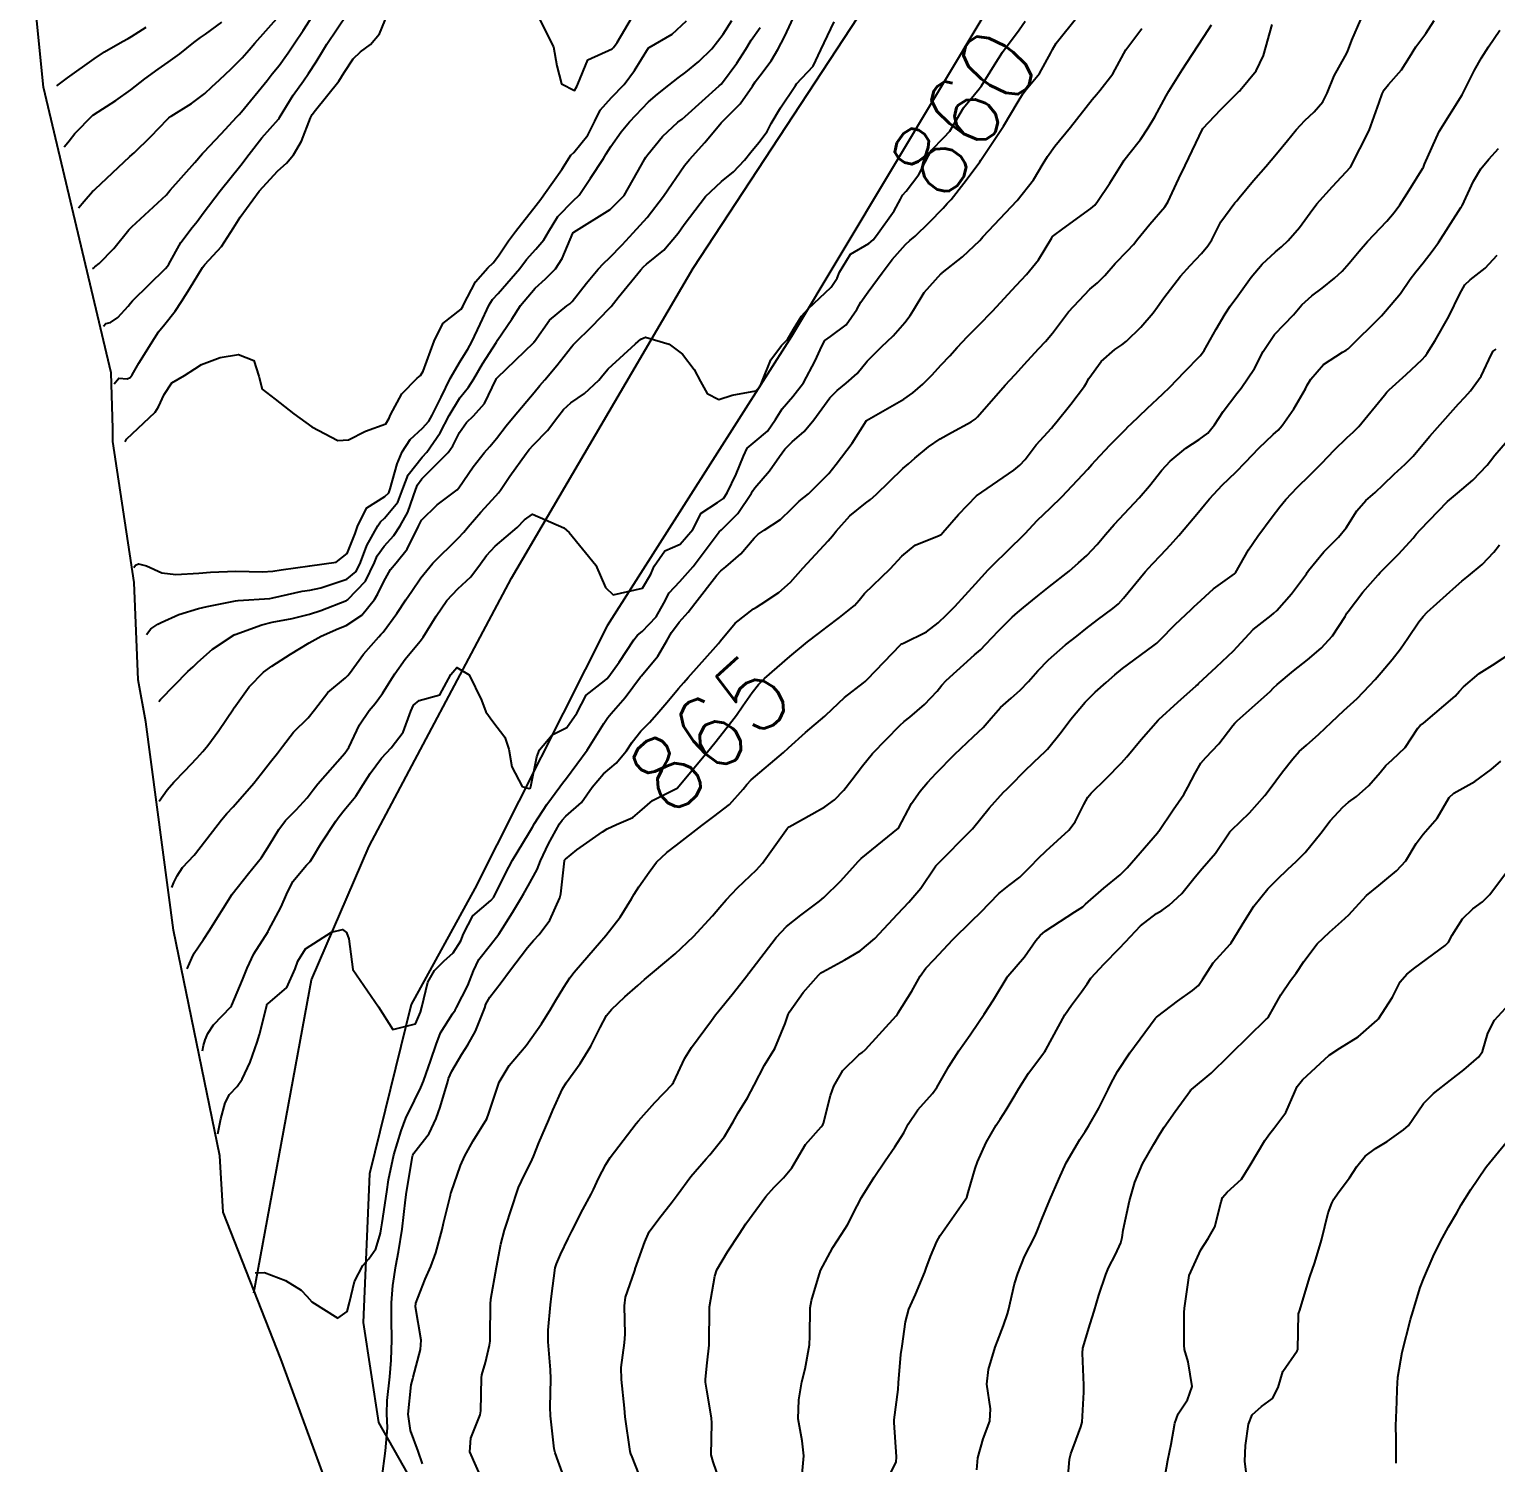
# Model space of a CAD drawing. Header units: metres. Extents: x 307586 to 320046, y 7427249 to 7434250.
# Drawn here: x 319138.7 to 319218, y 7427391 to 7427468.5 of the extents above; entities that cross this region are included whole.
import ezdxf
from ezdxf.enums import TextEntityAlignment as Align

# ---------------------------------------------------------------- set-up
doc = ezdxf.new("R2010")
doc.units = ezdxf.units.M
doc.header["$MEASUREMENT"] = 0
for name, color, linetype in [('Area', 45, 'Continuous'), ('Cotas', 45, 'Continuous'), ('Curvas de Nivel 1m', 11, 'Continuous'), ('Curvas de Nivel 5m', 15, 'Continuous'), ('Vias Secundárias', 230, 'Continuous')]:
    doc.layers.add(name, color=color, linetype=linetype)
doc.styles.add('Style-STANDARD', font='STANDARD.shx')

msp = doc.modelspace()

# ---------------------------------------------------------------- linework, layer by layer
at = {"layer": 'Area'}
msp.add_polyline3d([(319155.287, 7427388.39, 865.351), (319152.266, 7427396.584, 863.961), (319149.148, 7427404.528, 863.782), (319148.967, 7427407.574, 863.543), (319146.478, 7427419.767, 861.633), (319144.973, 7427431.03, 858.853), (319144.55, 7427433.298, 858.433), (319144.336, 7427438.562, 856.004), (319143.192, 7427446.187, 855.394), (319143.193, 7427446.885, 855.595), (319143.09, 7427449.897, 854.963), (319139.441, 7427465.347, 849.523), (319138.672, 7427473.078, 847.024)], dxfattribs=at)
at = {"layer": 'Curvas de Nivel 1m', "flags": 128}
for points, elevation in [([(319142.093, 7427455.54), (319142.128, 7427455.556), (319142.161, 7427455.576), (319142.223, 7427455.636), (319142.443, 7427455.816), (319143.244, 7427456.615), (319144.061, 7427457.63), (319144.215, 7427457.798), (319146.09, 7427459.523), (319146.204, 7427459.656), (319146.296, 7427459.768), (319147.627, 7427461.273), (319148.042, 7427461.751), (319148.078, 7427461.785), (319148.114, 7427461.823), (319149.043, 7427462.827), (319149.89, 7427463.733), (319150.015, 7427463.861), (319150.146, 7427464.003), (319151.528, 7427465.71), (319151.811, 7427466.063), (319152.175, 7427466.516), (319152.677, 7427467.203), (319152.997, 7427467.692), (319153.474, 7427468.414), (319154.211, 7427469.515)], 852), ([(319143.263, 7427449.3), (319143.516, 7427449.601), (319143.97, 7427449.582), (319144.131, 7427449.637), (319144.236, 7427449.796), (319144.602, 7427450.413), (319145.433, 7427451.778), (319145.66, 7427452.113), (319146.004, 7427452.533), (319146.552, 7427453.227), (319146.903, 7427453.761), (319147.34, 7427454.447), (319148.041, 7427455.6), (319148.101, 7427455.691), (319148.161, 7427455.749), (319149.066, 7427456.732), (319149.716, 7427457.734), (319150.079, 7427458.309), (319151.108, 7427459.715), (319152.104, 7427460.814), (319152.574, 7427461.229), (319152.957, 7427461.692), (319153.39, 7427462.421), (319153.886, 7427463.683), (319153.971, 7427463.856), (319154.147, 7427464.091), (319155.402, 7427465.661), (319155.699, 7427466.128), (319156.181, 7427466.871), (319156.583, 7427467.25), (319157.128, 7427467.641), (319157.618, 7427468.216), (319158.18, 7427469.63)], 854), ([(319166.209, 7427469.132), (319167.012, 7427467.522), (319167.203, 7427466.494), (319167.451, 7427465.517), (319168.16, 7427465.168), (319168.289, 7427465.381), (319168.33, 7427465.508), (319168.869, 7427466.817), (319170.192, 7427467.422), (319170.229, 7427467.453), (319170.258, 7427467.489), (319170.469, 7427467.759), (319171.473, 7427469.471)], 854), ([(319141.333, 7427458.81), (319141.631, 7427459.177), (319142.091, 7427459.694), (319142.154, 7427459.757), (319142.226, 7427459.819), (319144.111, 7427461.586), (319144.339, 7427461.797), (319145.244, 7427462.666), (319146.14, 7427463.605), (319146.225, 7427463.685), (319146.341, 7427463.768), (319147.444, 7427464.463), (319148.155, 7427464.991), (319148.551, 7427465.355), (319148.953, 7427465.742), (319149.579, 7427466.329), (319150.181, 7427466.925), (319150.555, 7427467.357), (319150.865, 7427467.72), (319152.208, 7427469.222)], 851), ([(319142.683, 7427452.42), (319142.814, 7427452.566), (319143.067, 7427452.627), (319143.466, 7427452.887), (319144.019, 7427453.506), (319144.15, 7427453.669), (319144.256, 7427453.797), (319146.041, 7427455.535), (319146.148, 7427455.663), (319146.209, 7427455.768), (319146.871, 7427456.952), (319147.479, 7427457.756), (319147.745, 7427458.084), (319148.081, 7427458.532), (319148.988, 7427459.741), (319150.107, 7427461.133), (319150.566, 7427461.723), (319151.244, 7427462.595), (319152.142, 7427463.62), (319152.178, 7427463.664), (319152.199, 7427463.699), (319152.94, 7427464.908), (319153.495, 7427465.687), (319153.773, 7427466.08), (319154.178, 7427466.709), (319154.549, 7427467.313), (319154.768, 7427467.671), (319155.884, 7427469.33)], 853), ([(319144.323, 7427439.37), (319144.421, 7427439.497), (319144.585, 7427439.577), (319145.006, 7427439.458), (319145.843, 7427439.092), (319146.604, 7427438.999), (319147.843, 7427439.068), (319148.477, 7427439.113), (319149.847, 7427439.171), (319151.281, 7427439.142), (319151.848, 7427439.177), (319152.301, 7427439.243), (319153.851, 7427439.47), (319155.267, 7427439.659), (319155.858, 7427440.135), (319156.303, 7427441.211), (319156.446, 7427441.644), (319156.933, 7427442.594), (319157.897, 7427443.212), (319158.113, 7427443.414), (319158.192, 7427443.627), (319158.559, 7427444.981), (319158.836, 7427445.621), (319159.26, 7427446.29), (319159.942, 7427446.9), (319160.274, 7427447.28), (319160.458, 7427447.602), (319160.951, 7427448.583), (319161.439, 7427449.588), (319161.983, 7427450.543), (319162.383, 7427451.182), (319162.597, 7427451.574), (319163.053, 7427452.524), (319163.537, 7427453.565), (319163.726, 7427453.863), (319164.029, 7427454.191), (319165.204, 7427455.543), (319165.562, 7427456.025), (319166.059, 7427456.588), (319166.497, 7427457.095), (319166.743, 7427457.523), (319167.258, 7427458.342), (319168.09, 7427459.19), (319168.41, 7427459.507), (319169.027, 7427460.426), (319169.722, 7427461.494), (319169.874, 7427461.735), (319170.122, 7427462.128), (319170.685, 7427462.932), (319171.124, 7427463.475), (319172.154, 7427464.547), (319172.649, 7427464.964), (319173.259, 7427465.449), (319173.76, 7427465.853), (319174.174, 7427466.159), (319174.877, 7427466.735), (319175.587, 7427467.419), (319176.201, 7427468.201), (319176.667, 7427468.947)], 856), ([(319145.683, 7427432.13), (319145.76, 7427432.233), (319146.523, 7427433.011), (319147.253, 7427433.755), (319147.527, 7427434.011), (319147.788, 7427434.253), (319148.58, 7427434.957), (319149.75, 7427435.731), (319149.788, 7427435.745), (319149.803, 7427435.753), (319151.239, 7427436.281), (319151.814, 7427436.412), (319152.887, 7427436.62), (319153.821, 7427436.853), (319154.438, 7427437.056), (319155.832, 7427437.595), (319155.864, 7427437.618), (319155.905, 7427437.649), (319156.852, 7427438.631), (319157.332, 7427439.635), (319157.482, 7427440.008), (319157.862, 7427440.524), (319158.38, 7427441.112), (319158.735, 7427441.621), (319159.139, 7427442.363), (319159.575, 7427443.613), (319159.667, 7427443.85), (319159.908, 7427444.158), (319161.324, 7427445.589), (319161.57, 7427445.944), (319161.939, 7427446.672), (319162.31, 7427447.214), (319162.69, 7427447.573), (319163.28, 7427448.247), (319163.928, 7427449.56), (319163.942, 7427449.592), (319163.974, 7427449.63), (319165.952, 7427451.531), (319165.968, 7427451.556), (319165.994, 7427451.6), (319166.797, 7427452.736), (319167.747, 7427453.513), (319167.905, 7427453.63), (319168.025, 7427453.755), (319168.798, 7427454.74), (319169.435, 7427455.496), (319169.728, 7427455.812), (319170.052, 7427456.115), (319170.728, 7427456.815), (319171.332, 7427457.471), (319172.081, 7427458.295), (319172.973, 7427459.451), (319174.11, 7427461.104), (319174.378, 7427461.436), (319175.208, 7427462.343), (319176.086, 7427463.411), (319176.144, 7427463.47), (319177.122, 7427464.432), (319177.777, 7427465.394), (319177.925, 7427465.634), (319178.171, 7427465.96), (319178.796, 7427466.772), (319179.156, 7427467.38), (319179.512, 7427468.065), (319180.12, 7427469.371)], 858), ([(319145.693, 7427426.74), (319146.118, 7427427.347), (319146.479, 7427427.762), (319147.087, 7427428.381), (319147.723, 7427429.06), (319148.051, 7427429.424), (319148.317, 7427429.744), (319148.917, 7427430.563), (319149.717, 7427431.73), (319149.73, 7427431.754), (319149.754, 7427431.787), (319150.56, 7427432.929), (319151.341, 7427433.707), (319151.786, 7427434.042), (319152.791, 7427434.692), (319153.799, 7427435.308), (319154.461, 7427435.67), (319155.396, 7427436.069), (319155.812, 7427436.232), (319156.66, 7427436.802), (319157.333, 7427437.635), (319157.514, 7427437.956), (319157.843, 7427438.608), (319158.208, 7427439.268), (319158.519, 7427439.623), (319159.113, 7427440.365), (319159.727, 7427441.611), (319159.768, 7427441.717), (319159.878, 7427441.936), (319160.734, 7427442.753), (319161.815, 7427443.581), (319161.904, 7427443.673), (319162.67, 7427444.818), (319163.271, 7427445.567), (319163.578, 7427445.914), (319163.935, 7427446.342), (319164.468, 7427447.03), (319164.89, 7427447.546), (319165.966, 7427448.842), (319166.281, 7427449.216), (319166.549, 7427449.524), (319167.201, 7427450.297), (319167.991, 7427451.303), (319168.083, 7427451.419), (319168.171, 7427451.508), (319169.095, 7427452.41), (319170.021, 7427453.364), (319170.083, 7427453.428), (319170.139, 7427453.488), (319170.518, 7427453.973), (319171.742, 7427455.465), (319171.883, 7427455.625), (319172.048, 7427455.78), (319172.986, 7427456.523), (319173.761, 7427457.443), (319174.078, 7427457.913), (319175.238, 7427459.423), (319176.101, 7427460.239), (319176.747, 7427460.763), (319177.357, 7427461.398), (319177.695, 7427461.819), (319178.127, 7427462.345), (319178.569, 7427462.953), (319178.792, 7427463.384), (319179.302, 7427464.228), (319180.072, 7427465.371), (319180.105, 7427465.43), (319180.165, 7427465.516), (319181.058, 7427466.479), (319181.485, 7427467.351), (319182.208, 7427468.882)], 859), ([(319147.203, 7427417.68), (319147.463, 7427418.256), (319147.594, 7427418.516), (319148.084, 7427419.265), (319148.403, 7427419.738), (319149.633, 7427421.72), (319150.523, 7427422.838), (319151.224, 7427423.704), (319151.67, 7427424.385), (319152.16, 7427425.213), (319152.532, 7427425.692), (319153.105, 7427426.269), (319153.702, 7427426.923), (319154.027, 7427427.357), (319154.271, 7427427.672), (319155.73, 7427429.344), (319155.868, 7427429.512), (319155.944, 7427429.648), (319156.523, 7427430.864), (319157.059, 7427431.637), (319157.376, 7427432.017), (319157.767, 7427432.563), (319158.183, 7427433.22), (319158.436, 7427433.623), (319158.998, 7427434.41), (319159.801, 7427435.393), (319159.965, 7427435.608), (319160.673, 7427436.744), (319161.249, 7427437.589), (319161.839, 7427438.213), (319162.546, 7427438.873), (319163.068, 7427439.568), (319163.398, 7427440.024), (319163.863, 7427440.522), (319165.053, 7427441.542), (319165.46, 7427441.955), (319165.884, 7427442.251), (319167.574, 7427441.513), (319167.87, 7427441.26), (319169.312, 7427439.495), (319169.841, 7427438.299), (319170.245, 7427437.892), (319171.841, 7427438.251), (319172.292, 7427439.012), (319172.471, 7427439.454), (319173.042, 7427440.267), (319173.865, 7427440.634), (319174.553, 7427441.43), (319175.004, 7427442.306), (319175.895, 7427442.881), (319176.207, 7427443.098), (319176.41, 7427443.405), (319176.9, 7427444.413), (319177.3, 7427445.396), (319177.498, 7427445.826), (319177.935, 7427446.19), (319178.585, 7427446.742), (319179.029, 7427447.379), (319179.386, 7427447.948), (319179.965, 7427448.618), (319180.543, 7427449.361), (319181.178, 7427450.545), (319181.528, 7427451.347), (319181.701, 7427451.641), (319182.001, 7427451.867), (319182.846, 7427452.496), (319183.423, 7427453.326), (319183.638, 7427453.713), (319184.033, 7427454.283), (319184.788, 7427455.309), (319185.338, 7427456.016), (319186.066, 7427456.843), (319186.3, 7427457.057), (319186.571, 7427457.285), (319187.339, 7427458.018), (319188.088, 7427458.808), (319188.315, 7427459.044), (319188.526, 7427459.266), (319189.219, 7427460.146), (319190.033, 7427461.251), (319190.071, 7427461.303), (319190.124, 7427461.389), (319191.351, 7427463.232), (319192.156, 7427464.572), (319192.398, 7427464.98), (319192.591, 7427465.216), (319193.299, 7427466.086), (319193.923, 7427467.203), (319194.012, 7427467.385), (319194.198, 7427467.726), (319195.375, 7427469.183)], 861), ([(319148.873, 7427408.76), (319149.028, 7427409.559), (319149.262, 7427410.44), (319149.504, 7427410.878), (319149.916, 7427411.309), (319150.183, 7427411.713), (319150.607, 7427412.629), (319150.992, 7427413.706), (319151.123, 7427414.129), (319151.511, 7427415.701), (319151.523, 7427415.741), (319151.564, 7427415.793), (319152.6, 7427416.663), (319153.051, 7427417.685), (319153.189, 7427418.084), (319153.599, 7427418.753), (319155.006, 7427419.659), (319155.614, 7427419.806), (319155.82, 7427419.648), (319155.958, 7427419.298), (319156.164, 7427417.644), (319157.563, 7427415.63), (319158.33, 7427414.397), (319159.554, 7427414.707), (319159.832, 7427415.325), (319159.893, 7427415.597), (319160.217, 7427416.96), (319160.582, 7427417.59), (319161.098, 7427418.084), (319161.602, 7427418.537), (319162, 7427419.185), (319162.157, 7427419.575), (319162.655, 7427420.538), (319163.631, 7427421.363), (319163.793, 7427421.558), (319164.399, 7427422.802), (319164.797, 7427423.543), (319165.677, 7427424.977), (319165.881, 7427425.328), (319165.996, 7427425.527), (319166.665, 7427426.553), (319167.359, 7427427.514), (319167.508, 7427427.719), (319167.718, 7427427.977), (319168.847, 7427429.493), (319169.748, 7427430.944), (319169.957, 7427431.272), (319170.135, 7427431.476), (319170.901, 7427432.337), (319171.734, 7427433.461), (319171.784, 7427433.521), (319172.661, 7427434.585), (319173.16, 7427435.446), (319173.4, 7427435.853), (319173.818, 7427436.413), (319174.301, 7427436.958), (319174.671, 7427437.427), (319175.848, 7427438.958), (319176.072, 7427439.187), (319176.348, 7427439.405), (319177.147, 7427440.11), (319177.869, 7427440.957), (319178.083, 7427441.176), (319178.422, 7427441.385), (319179.292, 7427441.966), (319179.891, 7427442.549), (319180.307, 7427442.953), (319180.807, 7427443.356), (319181.914, 7427444.453), (319182.302, 7427444.953), (319182.596, 7427445.333), (319183.171, 7427446.091), (319183.953, 7427447.32), (319185.965, 7427448.47), (319186.445, 7427448.809), (319186.988, 7427449.28), (319187.476, 7427449.777), (319187.989, 7427450.331), (319188.446, 7427450.815), (319188.86, 7427451.261), (319189.412, 7427451.853), (319190.015, 7427452.472), (319190.754, 7427453.239), (319192.037, 7427454.618), (319192.325, 7427454.932), (319192.594, 7427455.214), (319193.249, 7427456.014), (319193.974, 7427457.201), (319194.015, 7427457.26), (319194.074, 7427457.318), (319194.558, 7427457.674), (319196.089, 7427458.789), (319196.288, 7427458.97), (319196.446, 7427459.166), (319197.115, 7427460.153), (319197.73, 7427461.154), (319197.881, 7427461.397), (319198.129, 7427461.717), (319198.762, 7427462.519), (319199.184, 7427463.14), (319199.542, 7427463.743), (319200.16, 7427464.877), (319200.302, 7427465.128), (319201.016, 7427466.281), (319201.562, 7427467.109), (319202.203, 7427468.095), (319202.599, 7427468.707)], 863), ([(319150.883, 7427401.24), (319151.388, 7427401.257), (319152.523, 7427400.828), (319153.379, 7427400.298), (319153.681, 7427399.98), (319153.946, 7427399.671), (319155.36, 7427398.786), (319155.862, 7427399.149), (319155.984, 7427399.644), (319156.253, 7427400.773), (319156.709, 7427401.637), (319157.036, 7427401.996), (319157.407, 7427402.545), (319157.663, 7427403.382), (319157.704, 7427403.626), (319157.75, 7427403.949), (319158.004, 7427405.622), (319158.102, 7427406.269), (319158.384, 7427407.616), (319158.789, 7427408.917), (319159.042, 7427409.607), (319159.503, 7427410.567), (319159.848, 7427411.258), (319159.983, 7427411.595), (319160.39, 7427412.731), (319160.672, 7427413.589), (319160.917, 7427414.219), (319161.559, 7427415.236), (319161.701, 7427415.439), (319161.779, 7427415.578), (319162.382, 7427416.771), (319162.701, 7427417.569), (319162.986, 7427418.179), (319163.607, 7427418.977), (319164.065, 7427419.553), (319164.808, 7427420.725), (319165.291, 7427421.535), (319165.412, 7427421.758), (319165.642, 7427422.16), (319166.132, 7427423.049), (319166.326, 7427423.523), (319166.751, 7427424.44), (319167.349, 7427425.513), (319167.481, 7427425.717), (319167.689, 7427425.927), (319168.532, 7427426.666), (319169.117, 7427427.489), (319169.72, 7427428.213), (319170.407, 7427428.792), (319170.964, 7427429.468), (319171.269, 7427429.933), (319171.744, 7427430.521), (319172.207, 7427430.996), (319172.614, 7427431.451), (319173.141, 7427432.068), (319173.774, 7427432.825), (319174.06, 7427433.155), (319174.307, 7427433.432), (319175.8, 7427435.11), (319175.943, 7427435.267), (319176.055, 7427435.407), (319176.853, 7427436.364), (319177.829, 7427437.131), (319177.99, 7427437.229), (319178.258, 7427437.386), (319179.199, 7427438.017), (319179.845, 7427438.585), (319180.523, 7427439.36), (319181.868, 7427440.823), (319182.117, 7427441.091), (319182.312, 7427441.336), (319183.053, 7427442.16), (319183.896, 7427442.857), (319184.165, 7427443.05), (319184.462, 7427443.312), (319185.917, 7427444.733), (319186.221, 7427444.986), (319186.564, 7427445.284), (319187.305, 7427445.903), (319187.939, 7427446.334), (319188.544, 7427446.664), (319189.615, 7427447.253), (319189.817, 7427447.388), (319189.956, 7427447.512), (319191.444, 7427449.228), (319191.696, 7427449.505), (319191.982, 7427449.811), (319192.663, 7427450.544), (319193.268, 7427451.207), (319193.627, 7427451.584), (319194.011, 7427452.047), (319194.878, 7427453.187), (319196.035, 7427454.422), (319196.442, 7427454.763), (319196.84, 7427455.162), (319197.398, 7427455.812), (319198.063, 7427456.497), (319198.379, 7427456.836), (319198.63, 7427457.144), (319199.277, 7427457.942), (319200.09, 7427458.872), (319200.253, 7427459.128), (319200.834, 7427460.397), (319201.189, 7427461.114), (319202.143, 7427463.1), (319203.104, 7427464.14), (319204.066, 7427465.081), (319204.115, 7427465.129), (319204.164, 7427465.184), (319205.025, 7427466.223), (319205.425, 7427467.062), (319205.883, 7427468.728)], 864), ([(319159.936, 7427390.923), (319159.698, 7427391.596), (319159.29, 7427392.716), (319159.162, 7427393.602), (319159.319, 7427395.191), (319159.408, 7427395.513), (319159.434, 7427395.599), (319159.834, 7427397.099), (319159.863, 7427397.595), (319159.565, 7427399.403), (319159.573, 7427399.598), (319160.086, 7427400.893), (319160.378, 7427401.59), (319160.664, 7427402.328), (319160.995, 7427403.584), (319161.075, 7427403.935), (319161.441, 7427405.435), (319161.469, 7427405.553), (319161.479, 7427405.58), (319161.988, 7427407.051), (319162.217, 7427407.573), (319162.671, 7427408.379), (319163.412, 7427409.561), (319163.438, 7427409.616), (319163.496, 7427409.824), (319164.085, 7427411.551), (319164.621, 7427412.449), (319165.543, 7427413.53), (319166.378, 7427414.698), (319166.88, 7427415.517), (319167.13, 7427415.954), (319167.58, 7427416.678), (319167.91, 7427417.183), (319168.144, 7427417.502), (319169.61, 7427419.21), (319169.739, 7427419.352), (319169.854, 7427419.478), (319170.618, 7427420.475), (319171.238, 7427421.464), (319171.382, 7427421.718), (319171.643, 7427422.11), (319172.201, 7427422.908), (319172.596, 7427423.451), (319173.15, 7427423.963), (319173.672, 7427424.362), (319175.045, 7427425.42), (319175.398, 7427425.703), (319175.691, 7427425.919), (319176.533, 7427426.569), (319177.279, 7427427.394), (319177.471, 7427427.637), (319177.718, 7427427.901), (319179.452, 7427429.364), (319179.735, 7427429.616), (319180.648, 7427430.447), (319181.691, 7427431.341), (319181.726, 7427431.368), (319181.754, 7427431.396), (319182.753, 7427432.346), (319183.78, 7427433.13), (319183.884, 7427433.216), (319183.982, 7427433.317), (319185.802, 7427435.207), (319185.85, 7427435.242), (319185.942, 7427435.289), (319187.188, 7427435.9), (319187.82, 7427436.383), (319188.274, 7427436.816), (319188.726, 7427437.257), (319189.845, 7427438.49), (319190.525, 7427439.24), (319191.873, 7427440.572), (319192.206, 7427440.889), (319192.52, 7427441.214), (319193.185, 7427441.912), (319193.897, 7427442.595), (319194.518, 7427443.191), (319195.918, 7427444.691), (319196.14, 7427444.949), (319196.333, 7427445.166), (319197.109, 7427445.985), (319197.948, 7427446.828), (319198.108, 7427446.991), (319198.269, 7427447.147), (319199.126, 7427447.973), (319199.969, 7427448.757), (319200.346, 7427449.124), (319201.146, 7427449.952), (319201.999, 7427450.823), (319202.128, 7427450.972), (319202.21, 7427451.098), (319202.853, 7427452.253), (319203.339, 7427453.087), (319203.616, 7427453.495), (319204.033, 7427454.064), (319204.755, 7427455.069), (319205.345, 7427455.769), (319206.064, 7427456.436), (319206.397, 7427456.718), (319206.744, 7427457.043), (319207.368, 7427457.749), (319208.09, 7427458.744), (319208.21, 7427458.911), (319208.307, 7427459.028), (319209.155, 7427459.972), (319210.123, 7427461.01), (319211.135, 7427462.995), (319211.68, 7427464.509), (319211.838, 7427464.985), (319211.945, 7427465.204), (319212.17, 7427465.485), (319212.876, 7427466.279), (319213.314, 7427466.969), (319213.648, 7427467.516), (319214.206, 7427468.239), (319214.652, 7427468.953)], 866), ([(319140.163, 7427465.42), (319140.73, 7427465.842), (319142.174, 7427466.881), (319142.737, 7427467.255), (319143.703, 7427467.805), (319144.019, 7427467.977), (319144.196, 7427468.078), (319144.991, 7427468.579)], 849), ([(319145.003, 7427435.75), (319145.239, 7427436.059), (319145.629, 7427436.313), (319145.809, 7427436.398), (319146.75, 7427436.824), (319147.817, 7427437.164), (319148.289, 7427437.274), (319149.83, 7427437.564), (319149.975, 7427437.584), (319151.674, 7427437.702), (319151.833, 7427437.728), (319153.435, 7427438.086), (319153.838, 7427438.154), (319154.436, 7427438.269), (319155.844, 7427438.745), (319156.342, 7427439.151), (319156.575, 7427439.643), (319156.93, 7427440.571), (319157.526, 7427441.633), (319157.673, 7427441.835), (319157.879, 7427442.033), (319158.602, 7427442.914), (319158.871, 7427443.62), (319159.152, 7427444.376), (319159.92, 7427445.343), (319160.167, 7427445.606), (319160.887, 7427446.648), (319161.377, 7427447.589), (319161.962, 7427448.538), (319162.43, 7427449.114), (319162.718, 7427449.573), (319163.172, 7427450.377), (319163.934, 7427451.561), (319163.957, 7427451.596), (319163.994, 7427451.665), (319164.76, 7427452.801), (319165.234, 7427453.542), (319166.032, 7427454.474), (319166.586, 7427454.976), (319167.125, 7427455.519), (319167.495, 7427456.072), (319168.072, 7427457.446), (319168.092, 7427457.491), (319168.123, 7427457.509), (319170.085, 7427458.721), (319170.845, 7427459.479), (319171.788, 7427461.143), (319171.956, 7427461.462), (319172.018, 7427461.558), (319172.116, 7427461.695), (319172.913, 7427462.67), (319173.746, 7427463.444), (319173.97, 7427463.617), (319174.146, 7427463.76), (319175.986, 7427465.413), (319176.079, 7427465.496), (319176.166, 7427465.591), (319176.939, 7427466.645), (319177.424, 7427467.398), (319177.718, 7427467.875), (319178.205, 7427468.576)], 857), ([(319148.033, 7427413.24), (319148.089, 7427413.527), (319148.176, 7427413.835), (319148.326, 7427414.173), (319148.638, 7427414.648), (319149.562, 7427415.618), (319149.606, 7427415.676), (319149.626, 7427415.719), (319150.205, 7427417.086), (319150.461, 7427417.711), (319150.815, 7427418.487), (319151.583, 7427419.7), (319151.595, 7427419.719), (319151.613, 7427419.747), (319152.291, 7427421.028), (319152.576, 7427421.691), (319152.931, 7427422.4), (319153.657, 7427423.272), (319153.855, 7427423.482), (319153.98, 7427423.675), (319154.443, 7427424.441), (319155.243, 7427425.657), (319155.421, 7427425.919), (319155.692, 7427426.248), (319156.337, 7427427.01), (319156.726, 7427427.64), (319157.112, 7427428.243), (319157.727, 7427429.066), (319158.248, 7427429.625), (319158.89, 7427430.47), (319159.304, 7427431.614), (319159.442, 7427431.929), (319159.762, 7427432.184), (319160.869, 7427432.49), (319161.461, 7427433.585), (319161.787, 7427433.968), (319162.452, 7427433.573), (319163.123, 7427432.206), (319163.364, 7427431.564), (319163.748, 7427431.053), (319164.395, 7427430.205), (319164.607, 7427429.547), (319164.774, 7427428.595), (319165.323, 7427427.536), (319165.711, 7427427.42), (319165.776, 7427427.466), (319165.802, 7427427.529), (319166.121, 7427429.134), (319166.268, 7427429.525), (319166.941, 7427430.318), (319167.745, 7427430.722), (319168.291, 7427431.502), (319168.784, 7427432.478), (319169.779, 7427433.255), (319169.91, 7427433.359), (319170.01, 7427433.487), (319170.572, 7427434.259), (319171.367, 7427435.467), (319171.558, 7427435.712), (319171.81, 7427435.911), (319172.572, 7427436.702), (319172.98, 7427437.449), (319173.277, 7427438.007), (319173.845, 7427438.623), (319174.58, 7427439.429), (319175.87, 7427441.159), (319175.986, 7427441.295), (319176.111, 7427441.408), (319176.997, 7427442.288), (319177.727, 7427443.392), (319177.788, 7427443.507), (319177.906, 7427443.685), (319178.705, 7427444.592), (319179.247, 7427445.377), (319179.538, 7427445.765), (319179.935, 7427446.167), (319180.574, 7427446.73), (319181.097, 7427447.353), (319181.965, 7427448.544), (319182.359, 7427448.946), (319182.857, 7427449.331), (319183.436, 7427449.868), (319183.985, 7427450.526), (319184.754, 7427451.309), (319185.397, 7427451.904), (319186.013, 7427452.619), (319186.306, 7427453.001), (319186.492, 7427453.285), (319187.072, 7427454.24), (319187.993, 7427455.271), (319188.023, 7427455.291), (319188.043, 7427455.307), (319189.145, 7427456.171), (319190.07, 7427457.06), (319190.159, 7427457.162), (319190.239, 7427457.248), (319192.093, 7427459.22), (319192.983, 7427460.338), (319193.509, 7427461.206), (319193.733, 7427461.598), (319194.132, 7427462.145), (319194.983, 7427463.187), (319196.158, 7427464.675), (319196.38, 7427464.948), (319196.574, 7427465.166), (319197.265, 7427466.07), (319197.862, 7427467.153), (319197.98, 7427467.367), (319198.198, 7427467.647), (319198.835, 7427468.516)], 862), ([(319163.256, 7427389.849), (319162.491, 7427391.568), (319162.556, 7427392.295), (319163.056, 7427393.562), (319163.095, 7427393.772), (319163.126, 7427395.562), (319163.153, 7427395.733), (319163.336, 7427396.402), (319163.567, 7427397.339), (319163.591, 7427397.556), (319163.592, 7427397.793), (319163.608, 7427399.556), (319163.632, 7427399.812), (319163.93, 7427401.552), (319164.173, 7427402.787), (319164.368, 7427403.546), (319164.82, 7427404.922), (319165.017, 7427405.536), (319165.134, 7427405.848), (319165.458, 7427406.544), (319165.79, 7427407.205), (319165.936, 7427407.525), (319166.232, 7427408.275), (319166.767, 7427409.517), (319166.985, 7427410.028), (319167.51, 7427411.196), (319167.697, 7427411.507), (319168.461, 7427412.564), (319169.039, 7427413.488), (319169.553, 7427414.504), (319169.887, 7427415.149), (319170.15, 7427415.474), (319170.88, 7427416.16), (319171.583, 7427416.782), (319171.95, 7427417.093), (319172.374, 7427417.452), (319173.034, 7427418.01), (319173.603, 7427418.493), (319174.584, 7427419.425), (319175.624, 7427420.539), (319176.023, 7427421.012), (319176.361, 7427421.403), (319176.98, 7427422.06), (319177.653, 7427422.705), (319178.007, 7427423.035), (319178.323, 7427423.38), (319179.682, 7427425.284), (319179.716, 7427425.326), (319179.757, 7427425.359), (319181, 7427426.041), (319181.699, 7427426.442), (319182.225, 7427426.814), (319182.724, 7427427.33), (319183.154, 7427427.89), (319183.726, 7427428.658), (319184.281, 7427429.312), (319185.748, 7427430.825), (319185.993, 7427431.045), (319186.292, 7427431.285), (319187.082, 7427431.958), (319187.774, 7427432.691), (319188.029, 7427433.017), (319188.248, 7427433.263), (319189.797, 7427434.648), (319190.108, 7427434.929), (319190.404, 7427435.234), (319191.092, 7427435.949), (319191.825, 7427436.682), (319192.111, 7427436.935), (319192.447, 7427437.214), (319193.21, 7427437.836), (319193.844, 7427438.338), (319194.907, 7427439.184), (319195.419, 7427439.617), (319195.866, 7427440.024), (319196.427, 7427440.613), (319196.88, 7427441.16), (319197.34, 7427441.704), (319197.894, 7427442.296), (319198.697, 7427443.142), (319199.253, 7427443.793), (319199.918, 7427444.631), (319200.367, 7427445.123), (319201.218, 7427445.827), (319201.941, 7427446.293), (319202.399, 7427446.642), (319202.762, 7427447.092), (319203.239, 7427447.809), (319203.97, 7427448.776), (319204.218, 7427449.076), (319204.928, 7427450.127), (319205.407, 7427451.059), (319206.012, 7427451.968), (319206.545, 7427452.518), (319207.042, 7427453.04), (319207.495, 7427453.568), (319208.033, 7427454.055), (319208.585, 7427454.477), (319209.256, 7427455.018), (319209.667, 7427455.395), (319210.055, 7427455.833), (319210.586, 7427456.482), (319211.038, 7427456.996), (319212.084, 7427458.106), (319212.493, 7427458.572), (319212.789, 7427458.973), (319213.305, 7427459.768), (319214.044, 7427460.961), (319214.069, 7427461.015), (319214.125, 7427461.183), (319214.91, 7427462.948), (319216.163, 7427464.93), (319216.838, 7427466.269), (319217.204, 7427466.92), (319217.589, 7427467.526), (319218.208, 7427468.416)], 867), ([(319167.681, 7427389.928), (319167.268, 7427391.055), (319167.106, 7427391.512), (319167.057, 7427391.731), (319166.85, 7427393.515), (319166.837, 7427393.985), (319166.871, 7427395.515), (319166.856, 7427395.989), (319166.734, 7427397.516), (319166.725, 7427398.15), (319166.863, 7427399.515), (319166.921, 7427399.971), (319167.119, 7427401.513), (319167.176, 7427401.733), (319167.404, 7427402.241), (319167.82, 7427403.101), (319168.009, 7427403.501), (319168.606, 7427404.664), (319169.049, 7427405.486), (319169.18, 7427405.751), (319169.456, 7427406.341), (319169.845, 7427407.099), (319170.085, 7427407.474), (319171.491, 7427409.315), (319171.612, 7427409.459), (319172.502, 7427410.451), (319173.448, 7427411.441), (319173.477, 7427411.477), (319173.514, 7427411.538), (319174.127, 7427412.838), (319174.49, 7427413.426), (319175.558, 7427414.888), (319175.777, 7427415.191), (319175.953, 7427415.406), (319176.69, 7427416.285), (319177.554, 7427417.39), (319177.57, 7427417.414), (319177.593, 7427417.439), (319179.055, 7427419.368), (319179.619, 7427419.962), (319180.398, 7427420.579), (319181.414, 7427421.342), (319181.535, 7427421.44), (319181.636, 7427421.527), (319182.551, 7427422.429), (319183.353, 7427423.323), (319183.5, 7427423.486), (319183.666, 7427423.637), (319185.683, 7427425.29), (319186.377, 7427426.609), (319186.85, 7427427.279), (319187.25, 7427427.742), (319187.723, 7427428.252), (319188.701, 7427429.255), (319189.743, 7427430.245), (319190.254, 7427430.729), (319190.696, 7427431.231), (319191.193, 7427431.802), (319191.774, 7427432.316), (319192.261, 7427432.733), (319192.704, 7427433.211), (319193.207, 7427433.787), (319193.795, 7427434.384), (319194.709, 7427435.186), (319195.321, 7427435.667), (319195.816, 7427436.057), (319196.435, 7427436.553), (319197.267, 7427437.156), (319197.572, 7427437.416), (319197.839, 7427437.721), (319199.014, 7427439.133), (319199.415, 7427439.571), (319199.867, 7427440.032), (319200.396, 7427440.594), (319200.831, 7427441.111), (319201.896, 7427442.366), (319202.234, 7427442.762), (319202.505, 7427443.094), (319203.174, 7427443.824), (319203.917, 7427444.532), (319204.447, 7427445.072), (319205.165, 7427445.832), (319205.946, 7427446.556), (319206.205, 7427446.792), (319206.427, 7427447.045), (319207.05, 7427447.951), (319207.682, 7427449.033), (319207.782, 7427449.225), (319207.981, 7427449.564), (319208.67, 7427450.346), (319209.695, 7427451.013), (319209.896, 7427451.119), (319210.005, 7427451.199), (319211.797, 7427452.983), (319212.025, 7427453.224), (319212.82, 7427454.187), (319213.352, 7427454.967), (319213.649, 7427455.364), (319214.056, 7427455.848), (319214.545, 7427456.474), (319214.88, 7427456.948), (319216.092, 7427458.827), (319216.135, 7427458.887), (319216.158, 7427458.929), (319216.779, 7427460.257), (319217.178, 7427460.919), (319217.597, 7427461.446), (319218.134, 7427462.02)], 868), ([(319171.997, 7427389.453), (319171.271, 7427391.287), (319171.195, 7427391.461), (319171.158, 7427391.578), (319170.9, 7427393.464), (319170.854, 7427393.918), (319170.704, 7427395.466), (319170.676, 7427396.123), (319170.858, 7427397.465), (319170.901, 7427397.922), (319170.857, 7427399.465), (319170.914, 7427399.928), (319171.392, 7427401.321), (319171.43, 7427401.422), (319171.444, 7427401.459), (319171.952, 7427402.917), (319172.201, 7427403.452), (319172.709, 7427404.169), (319173.439, 7427405.073), (319173.707, 7427405.436), (319174.441, 7427406.443), (319175.283, 7427407.413), (319175.475, 7427407.627), (319176.272, 7427408.615), (319176.746, 7427409.397), (319177.003, 7427409.889), (319177.506, 7427410.701), (319177.865, 7427411.385), (319178.44, 7427412.466), (319178.983, 7427413.368), (319179.556, 7427414.712), (319179.712, 7427415.208), (319179.78, 7427415.358), (319180.525, 7427416.404), (319181.352, 7427417.342), (319181.482, 7427417.453), (319181.595, 7427417.523), (319182.775, 7427418.155), (319183.606, 7427418.648), (319184.392, 7427419.308), (319185.626, 7427420.628), (319185.943, 7427420.973), (319186.241, 7427421.284), (319186.887, 7427422.035), (319187.662, 7427423.199), (319187.689, 7427423.243), (319187.719, 7427423.269), (319189.683, 7427425.24), (319190.574, 7427426.357), (319191.362, 7427427.224), (319191.539, 7427427.397), (319191.716, 7427427.573), (319192.53, 7427428.407), (319193.38, 7427429.204), (319193.564, 7427429.373), (319193.738, 7427429.558), (319194.469, 7427430.472), (319195, 7427431.181), (319195.772, 7427432.088), (319196.317, 7427432.625), (319196.906, 7427433.159), (319197.37, 7427433.571), (319197.791, 7427433.912), (319199.441, 7427435.125), (319199.644, 7427435.284), (319199.808, 7427435.442), (319200.637, 7427436.296), (319201.498, 7427437.103), (319201.676, 7427437.261), (319201.836, 7427437.418), (319202.714, 7427438.221), (319203.852, 7427439.025), (319203.909, 7427439.079), (319204.615, 7427440.325), (319205.105, 7427441.062), (319205.894, 7427442.113), (319206.299, 7427442.646), (319206.625, 7427443.043), (319207.243, 7427443.704), (319207.916, 7427444.366), (319208.565, 7427445.02), (319209.234, 7427445.71), (319209.944, 7427446.402), (319210.263, 7427446.69), (319210.567, 7427447.001), (319211.97, 7427448.696), (319212.092, 7427448.858), (319212.212, 7427448.978), (319213.143, 7427449.811), (319213.998, 7427450.622), (319214.161, 7427450.797), (319214.276, 7427450.956), (319214.704, 7427451.644), (319215.442, 7427452.939), (319216.035, 7427454.162), (319216.312, 7427454.655), (319216.601, 7427454.924), (319217.407, 7427455.562), (319218.063, 7427456.255)], 869), ([(319180.448, 7427390.161), (319180.561, 7427391.347), (319180.472, 7427392.162), (319180.257, 7427393.35), (319180.286, 7427394.377), (319180.457, 7427395.349), (319180.626, 7427396.055), (319180.863, 7427397.345), (319180.879, 7427397.824), (319180.905, 7427399.345), (319180.982, 7427399.738), (319181.391, 7427401.141), (319181.434, 7427401.298), (319181.449, 7427401.339), (319182.13, 7427402.615), (319182.6, 7427403.328), (319182.923, 7427403.83), (319183.438, 7427404.857), (319183.682, 7427405.316), (319184.357, 7427406.409), (319184.961, 7427407.298), (319185.481, 7427408.048), (319185.96, 7427408.813), (319186.204, 7427409.283), (319186.726, 7427410.052), (319187.51, 7427410.93), (319187.755, 7427411.266), (319188.392, 7427412.395), (319188.95, 7427413.249), (319189.552, 7427414.104), (319190.012, 7427414.781), (319190.315, 7427415.232), (319190.808, 7427415.995), (319191.548, 7427417.22), (319191.569, 7427417.245), (319191.594, 7427417.279), (319192.484, 7427418.331), (319193.105, 7427419.205), (319193.338, 7427419.48), (319193.618, 7427419.704), (319195.22, 7427420.759), (319195.641, 7427421.037), (319195.712, 7427421.099), (319195.785, 7427421.169), (319196.776, 7427422.034), (319197.659, 7427422.766), (319198.049, 7427423.144), (319199.682, 7427425.028), (319199.726, 7427425.076), (319199.755, 7427425.119), (319200.538, 7427426.274), (319201.104, 7427427.106), (319201.331, 7427427.49), (319201.724, 7427428.249), (319202.037, 7427428.789), (319202.296, 7427429.094), (319202.997, 7427429.835), (319203.759, 7427430.832), (319203.875, 7427430.965), (319203.998, 7427431.076), (319205.779, 7427432.669), (319205.964, 7427432.865), (319206.153, 7427433.046), (319207.047, 7427433.78), (319207.796, 7427434.388), (319208.533, 7427435.019), (319209.145, 7427435.678), (319209.829, 7427436.73), (319209.927, 7427436.903), (319209.989, 7427436.998), (319210.796, 7427438.038), (319211.623, 7427438.982), (319211.732, 7427439.104), (319211.857, 7427439.236), (319212.73, 7427440.111), (319213.506, 7427440.964), (319213.68, 7427441.167), (319213.887, 7427441.408), (319215.373, 7427442.938), (319215.907, 7427443.388), (319216.748, 7427444.089), (319217.51, 7427444.914), (319217.694, 7427445.145), (319217.931, 7427445.451), (319218.611, 7427446.232)], 871), ([(319185.265, 7427390.448), (319185.546, 7427391.012), (319185.572, 7427391.287), (319185.439, 7427393.15), (319185.445, 7427393.289), (319185.667, 7427394.939), (319185.683, 7427395.286), (319185.806, 7427396.825), (319185.876, 7427397.285), (319186.06, 7427398.589), (319186.236, 7427399.281), (319186.592, 7427400.067), (319187.099, 7427401.273), (319187.176, 7427401.493), (319187.406, 7427402.126), (319187.747, 7427402.936), (319187.934, 7427403.262), (319189.075, 7427404.881), (319189.328, 7427405.242), (319189.367, 7427405.318), (319189.448, 7427405.576), (319189.82, 7427406.884), (319189.944, 7427407.235), (319190.419, 7427408.295), (319190.956, 7427409.225), (319191.175, 7427409.544), (319191.501, 7427410.049), (319191.941, 7427410.783), (319192.182, 7427411.213), (319192.701, 7427412.032), (319193.542, 7427413.132), (319193.574, 7427413.168), (319193.59, 7427413.199), (319193.64, 7427413.295), (319194.683, 7427415.183), (319195.037, 7427415.712), (319195.582, 7427416.437), (319195.881, 7427416.874), (319196.089, 7427417.165), (319196.805, 7427417.954), (319197.609, 7427418.767), (319197.955, 7427419.145), (319198.76, 7427419.998), (319199.636, 7427420.667), (319199.92, 7427420.835), (319200.319, 7427421.113), (319201.001, 7427421.755), (319201.657, 7427422.552), (319201.897, 7427422.862), (319202.11, 7427423.096), (319202.824, 7427423.936), (319203.605, 7427425.081), (319203.639, 7427425.125), (319203.684, 7427425.171), (319204.662, 7427426.102), (319205.488, 7427427.053), (319205.716, 7427427.348), (319206.438, 7427428.331), (319206.997, 7427429.037), (319207.356, 7427429.417), (319207.744, 7427429.76), (319208.416, 7427430.357), (319209.089, 7427431.01), (319209.769, 7427431.646), (319210.481, 7427432.287), (319211.154, 7427432.986), (319211.452, 7427433.317), (319211.79, 7427433.705), (319212.379, 7427434.392), (319212.824, 7427434.97), (319213.219, 7427435.558), (319213.825, 7427436.444), (319214.057, 7427436.73), (319214.278, 7427436.953), (319215.847, 7427438.371), (319216.143, 7427438.634), (319216.51, 7427438.923), (319217.248, 7427439.53), (319217.872, 7427440.202), (319218.187, 7427440.596)], 872), ([(319189.917, 7427390.583), (319189.978, 7427391.233), (319190.254, 7427392.265), (319190.626, 7427393.227), (319190.651, 7427393.885), (319190.449, 7427395.229), (319190.54, 7427396.023), (319190.91, 7427397.224), (319191.031, 7427397.548), (319191.365, 7427398.401), (319191.572, 7427399.017), (319191.621, 7427399.218), (319191.956, 7427400.645), (319192.128, 7427401.213), (319192.497, 7427402.119), (319193.045, 7427403.204), (319193.168, 7427403.46), (319193.432, 7427404.134), (319193.862, 7427405.194), (319194.341, 7427406.306), (319194.746, 7427407.181), (319195.486, 7427408.456), (319195.77, 7427408.887), (319195.954, 7427409.165), (319196.521, 7427410.141), (319197.024, 7427411.155), (319197.185, 7427411.487), (319197.527, 7427412.121), (319198.181, 7427413.14), (319199.562, 7427414.992), (319199.626, 7427415.056), (319199.707, 7427415.119), (319200.761, 7427415.922), (319201.584, 7427416.499), (319201.906, 7427416.779), (319202.123, 7427417.095), (319202.689, 7427418.002), (319203.612, 7427419.016), (319203.667, 7427419.079), (319204.417, 7427420.283), (319204.892, 7427421.061), (319205.652, 7427422), (319206.172, 7427422.531), (319206.714, 7427423.039), (319207.211, 7427423.491), (319207.672, 7427423.967), (319208.517, 7427425.017), (319209.02, 7427425.683), (319209.704, 7427426.42), (319210.023, 7427426.682), (319210.447, 7427426.993), (319211.119, 7427427.585), (319211.726, 7427428.284), (319212.042, 7427428.664), (319212.385, 7427428.973), (319213.071, 7427429.639), (319213.759, 7427430.687), (319213.887, 7427430.833), (319214.064, 7427430.955), (319215.778, 7427432.416), (319216.019, 7427432.689), (319216.233, 7427432.926), (319217.074, 7427433.634), (319217.795, 7427434.094), (319219.012, 7427434.892)], 873), ([(319194.794, 7427389.638), (319194.928, 7427391.173), (319194.998, 7427391.454), (319195.289, 7427392.239), (319195.547, 7427392.92), (319195.604, 7427393.167), (319195.704, 7427394.782), (319195.706, 7427395.166), (319195.624, 7427396.892), (319195.655, 7427397.167), (319196.045, 7427398.485), (319196.253, 7427399.161), (319196.508, 7427400.033), (319196.884, 7427401.155), (319197.035, 7427401.517), (319197.409, 7427402.233), (319197.709, 7427402.855), (319197.768, 7427403.145), (319197.828, 7427403.545), (319198.176, 7427405.139), (319198.452, 7427406.142), (319198.879, 7427407.129), (319199.484, 7427408.199), (319199.824, 7427408.782), (319200.039, 7427409.115), (319200.647, 7427409.967), (319201.471, 7427411.101), (319201.496, 7427411.128), (319201.523, 7427411.151), (319202.58, 7427412.042), (319203.542, 7427412.973), (319203.649, 7427413.078), (319205.562, 7427414.949), (319205.614, 7427414.998), (319205.663, 7427415.049), (319206.359, 7427416.265), (319206.884, 7427417.037), (319207.187, 7427417.444), (319207.603, 7427418.079), (319208.32, 7427419.019), (319208.98, 7427419.652), (319209.631, 7427420.227), (319210.031, 7427420.602), (319210.385, 7427420.993), (319210.997, 7427421.639), (319211.655, 7427422.187), (319212.092, 7427422.543), (319212.611, 7427422.971), (319213.119, 7427423.515), (319213.678, 7427424.456), (319214.052, 7427424.954), (319214.814, 7427425.825), (319215.468, 7427426.934), (319215.715, 7427427.179), (319216.84, 7427427.8), (319217.728, 7427428.45), (319218.257, 7427428.902)], 874), ([(319204.567, 7427389.749), (319204.417, 7427391.059), (319204.436, 7427391.914), (319204.599, 7427393.057), (319204.807, 7427393.556), (319205.313, 7427394.021), (319205.906, 7427394.455), (319206.204, 7427395.041), (319206.471, 7427395.904), (319207.248, 7427397.031), (319207.279, 7427397.105), (319207.318, 7427399.031), (319207.325, 7427399.08), (319207.376, 7427399.231), (319207.803, 7427400.618), (319207.931, 7427401.022), (319208.197, 7427401.804), (319208.55, 7427403.013), (319208.92, 7427404.49), (319209.105, 7427405.005), (319209.218, 7427405.232), (319209.451, 7427405.57), (319210.076, 7427406.382), (319210.466, 7427406.99), (319210.914, 7427407.55), (319211.483, 7427407.964), (319212.114, 7427408.346), (319212.997, 7427408.965), (319213.257, 7427409.202), (319213.502, 7427409.548), (319214.074, 7427410.392), (319214.605, 7427410.944), (319215.53, 7427411.657), (319216.251, 7427412.208), (319217.071, 7427412.915), (319217.259, 7427413.2), (319217.556, 7427414.201), (319217.903, 7427414.905), (319218.698, 7427415.771)], 876), ([(319212.588, 7427390.96), (319212.593, 7427392.258), (319212.583, 7427392.961), (319212.631, 7427394.275), (319212.65, 7427394.96), (319212.684, 7427395.608), (319212.91, 7427396.957), (319213.371, 7427398.725), (319213.422, 7427398.899), (319213.435, 7427398.949), (319213.896, 7427400.452), (319214.086, 7427400.95), (319214.592, 7427402.12), (319214.982, 7427402.937), (319215.431, 7427403.724), (319215.876, 7427404.488), (319216.116, 7427404.923), (319216.627, 7427405.746), (319217.417, 7427406.911), (319217.439, 7427406.944), (319217.474, 7427406.984), (319219.025, 7427408.887)], 877)]:
    msp.add_lwpolyline(points, dxfattribs=dict(at, elevation=elevation))
at = {"layer": 'Curvas de Nivel 5m', "flags": 128}
for points, elevation in [([(319140.553, 7427462.11), (319140.658, 7427462.233), (319140.823, 7427462.444), (319141.134, 7427462.829), (319142.109, 7427463.821), (319142.143, 7427463.847), (319143.342, 7427464.617), (319144.157, 7427465.202), (319144.919, 7427465.789), (319145.632, 7427466.317), (319146.177, 7427466.689), (319146.81, 7427467.137), (319147.576, 7427467.756), (319147.926, 7427468.023), (319148.197, 7427468.204), (319149.091, 7427468.854)], 850), ([(319143.853, 7427446.17), (319143.928, 7427446.309), (319145.484, 7427447.777), (319145.663, 7427448.058), (319145.957, 7427448.733), (319146.378, 7427449.356), (319147.073, 7427449.759), (319147.625, 7427450.105), (319147.979, 7427450.34), (319148.993, 7427450.73), (319149.984, 7427450.881), (319150.821, 7427450.557), (319151.082, 7427449.713), (319151.273, 7427449.017), (319151.961, 7427448.47), (319152.976, 7427447.69), (319153.942, 7427446.97), (319155.348, 7427446.243), (319155.932, 7427446.273), (319156.844, 7427446.736), (319157.946, 7427447.137), (319158.127, 7427447.452), (319158.205, 7427447.627), (319158.821, 7427448.765), (319159.655, 7427449.613), (319159.832, 7427449.753), (319159.977, 7427449.986), (319160.572, 7427451.601), (319161.039, 7427452.563), (319162.019, 7427453.347), (319162.118, 7427453.483), (319162.153, 7427453.579), (319162.794, 7427454.814), (319163.471, 7427455.566), (319163.766, 7427455.844), (319164.053, 7427456.217), (319164.586, 7427457.032), (319164.958, 7427457.547), (319166.087, 7427458.968), (319166.328, 7427459.291), (319166.504, 7427459.526), (319167.474, 7427460.884), (319167.859, 7427461.513), (319167.965, 7427461.661), (319168.117, 7427461.81), (319168.881, 7427462.753), (319169.256, 7427463.499), (319169.551, 7427464.094), (319170.156, 7427464.775), (319170.839, 7427465.48), (319171.402, 7427466.244), (319172.162, 7427467.46), (319172.193, 7427467.491), (319173.441, 7427468.207), (319174.208, 7427468.921)], 855), ([(319146.373, 7427422.08), (319146.494, 7427422.346), (319146.663, 7427422.712), (319146.954, 7427423.151), (319147.587, 7427423.828), (319147.665, 7427423.918), (319149.06, 7427425.736), (319149.35, 7427426.069), (319149.69, 7427426.428), (319150.805, 7427427.713), (319151.205, 7427428.213), (319151.72, 7427428.867), (319152.096, 7427429.33), (319152.356, 7427429.694), (319152.954, 7427430.474), (319153.749, 7427431.248), (319154.094, 7427431.675), (319154.823, 7427432.609), (319155.779, 7427433.417), (319155.9, 7427433.53), (319155.986, 7427433.648), (319156.739, 7427434.695), (319157.566, 7427435.632), (319157.684, 7427435.752), (319157.807, 7427435.885), (319158.552, 7427436.893), (319159.041, 7427437.618), (319159.354, 7427438.099), (319159.845, 7427438.822), (319160.496, 7427439.6), (319161.867, 7427440.961), (319162.165, 7427441.282), (319162.407, 7427441.575), (319163.084, 7427442.369), (319163.898, 7427443.25), (319164.047, 7427443.412), (319164.156, 7427443.556), (319164.667, 7427444.305), (319165.538, 7427445.536), (319165.703, 7427445.756), (319165.93, 7427445.997), (319166.692, 7427446.773), (319167.257, 7427447.517), (319167.558, 7427447.913), (319167.961, 7427448.276), (319168.691, 7427448.777), (319169.465, 7427449.495), (319169.697, 7427449.772), (319169.979, 7427450.106), (319171.46, 7427451.468), (319171.748, 7427451.713), (319171.998, 7427451.825), (319173.271, 7427451.447), (319173.988, 7427450.902), (319174.621, 7427450.072), (319174.973, 7427449.425), (319175.326, 7427448.779), (319175.963, 7427448.461), (319176.681, 7427448.688), (319177.968, 7427448.93), (319178.193, 7427449.165), (319178.296, 7427449.387), (319178.768, 7427450.6), (319179.355, 7427451.376), (319179.671, 7427451.7), (319180.006, 7427452.25), (319180.426, 7427452.955), (319180.786, 7427453.359), (319182.035, 7427454.533), (319182.353, 7427455.024), (319182.493, 7427455.336), (319183.082, 7427456.305), (319184.067, 7427456.897), (319184.301, 7427457.085), (319184.481, 7427457.314), (319185.443, 7427458.656), (319185.782, 7427459.295), (319185.895, 7427459.494), (319186.099, 7427459.711), (319186.777, 7427460.619), (319187.115, 7427461.28), (319187.466, 7427461.94), (319188.136, 7427462.617), (319188.452, 7427462.954), (319188.637, 7427463.265), (319189.189, 7427464.223), (319190.038, 7427465.251), (319190.098, 7427465.316), (319190.165, 7427465.417), (319190.868, 7427466.554), (319191.312, 7427467.233), (319192.205, 7427468.441), (319192.523, 7427468.904)], 860), ([(319157.736, 7427390.101), (319157.942, 7427391.62), (319158.041, 7427392.87), (319158.005, 7427393.619), (319158.022, 7427394.332), (319158.162, 7427395.617), (319158.232, 7427396.516), (319158.271, 7427397.616), (319158.256, 7427398.72), (319158.252, 7427399.617), (319158.326, 7427400.559), (319158.49, 7427401.614), (319158.634, 7427402.382), (319158.831, 7427403.609), (319159.015, 7427405.183), (319159.072, 7427405.606), (319159.393, 7427407.522), (319159.412, 7427407.601), (319159.474, 7427407.719), (319160.294, 7427408.783), (319160.683, 7427409.588), (319160.89, 7427410.195), (319161.299, 7427411.582), (319161.348, 7427411.749), (319161.521, 7427412.142), (319162.056, 7427413.054), (319162.384, 7427413.572), (319162.803, 7427414.315), (319163.299, 7427415.563), (319163.368, 7427415.759), (319163.572, 7427416.151), (319164.196, 7427416.938), (319164.637, 7427417.544), (319165.606, 7427418.829), (319165.936, 7427419.2), (319166.243, 7427419.524), (319166.831, 7427420.308), (319167.361, 7427421.513), (319167.413, 7427421.736), (319167.607, 7427423.511), (319167.619, 7427423.555), (319167.664, 7427423.61), (319168.274, 7427424.106), (319169.679, 7427425.091), (319169.919, 7427425.239), (319170.433, 7427425.472), (319171.303, 7427425.85), (319171.694, 7427426.179), (319172.378, 7427426.778), (319173.713, 7427427.44), (319175.347, 7427429.416), (319175.738, 7427429.899), (319176.406, 7427430.743), (319176.915, 7427431.398), (319177.267, 7427431.889), (319177.771, 7427432.609), (319178.114, 7427433.048), (319178.431, 7427433.38), (319179.795, 7427434.569), (319180.762, 7427435.356), (319181.348, 7427435.809), (319181.815, 7427436.165), (319182.489, 7427436.667), (319183.3, 7427437.325), (319183.551, 7427437.607), (319183.839, 7427437.972), (319185.228, 7427439.299), (319185.86, 7427439.979), (319186.575, 7427440.574), (319187.871, 7427441.096), (319187.979, 7427441.161), (319188.077, 7427441.268), (319188.915, 7427442.232), (319189.903, 7427443.25), (319191.917, 7427444.641), (319192.24, 7427444.897), (319192.522, 7427445.214), (319193.13, 7427446.013), (319193.949, 7427446.91), (319194.088, 7427447.061), (319194.19, 7427447.196), (319194.991, 7427448.212), (319195.733, 7427449.174), (319195.831, 7427449.316), (319195.979, 7427449.586), (319196.642, 7427450.515), (319197.374, 7427451.156), (319197.75, 7427451.408), (319198.007, 7427451.603), (319198.793, 7427452.364), (319199.452, 7427453.136), (319199.692, 7427453.467), (319200.031, 7427453.959), (319200.932, 7427455.117), (319201.457, 7427455.704), (319202.062, 7427456.357), (319202.407, 7427456.757), (319202.626, 7427457.094), (319203.117, 7427458.056), (319203.874, 7427459.082), (319203.976, 7427459.2), (319204.097, 7427459.353), (319204.876, 7427460.303), (319205.538, 7427461.059), (319206.13, 7427461.74), (319206.716, 7427462.466), (319207.183, 7427463.04), (319207.65, 7427463.533), (319208.153, 7427464.006), (319208.627, 7427464.556), (319208.854, 7427465.023), (319209.24, 7427465.957), (319209.842, 7427467.014), (319209.959, 7427467.248), (319210.202, 7427467.878), (319210.678, 7427469.003)], 865), ([(319176.213, 7427389.4), (319175.659, 7427391.016), (319175.55, 7427391.407), (319175.588, 7427393.118), (319175.566, 7427393.407), (319175.318, 7427394.902), (319175.246, 7427395.335), (319175.243, 7427395.411), (319175.249, 7427395.486), (319175.337, 7427396.377), (319175.432, 7427397.329), (319175.439, 7427397.409), (319175.458, 7427399.323), (319175.465, 7427399.409), (319175.74, 7427401.056), (319175.862, 7427401.405), (319176.428, 7427402.38), (319177.094, 7427403.393), (319177.228, 7427403.589), (319177.428, 7427403.89), (319178.507, 7427405.374), (319178.95, 7427405.868), (319179.458, 7427406.378), (319179.905, 7427406.917), (319180.157, 7427407.353), (319180.65, 7427408.179), (319181.491, 7427409.136), (319181.584, 7427409.247), (319181.62, 7427409.339), (319182.006, 7427410.837), (319182.181, 7427411.333), (319182.668, 7427412.187), (319183.539, 7427413.033), (319183.705, 7427413.153), (319183.897, 7427413.315), (319185.561, 7427415.134), (319185.623, 7427415.229), (319185.663, 7427415.289), (319186.396, 7427416.466), (319186.846, 7427417.277), (319187.164, 7427417.708), (319187.602, 7427418.176), (319188.615, 7427419.255), (319189.623, 7427420.259), (319190.13, 7427420.733), (319190.596, 7427421.23), (319191.11, 7427421.756), (319191.647, 7427422.182), (319192.235, 7427422.633), (319192.823, 7427423.208), (319193.228, 7427423.644), (319193.671, 7427424.05), (319194.899, 7427425.182), (319195.234, 7427425.632), (319195.704, 7427426.556), (319195.923, 7427426.954), (319196.093, 7427427.166), (319196.909, 7427427.971), (319197.73, 7427428.811), (319198.025, 7427429.146), (319198.802, 7427430.079), (319199.719, 7427431.121), (319199.763, 7427431.164), (319200.789, 7427432.094), (319201.782, 7427432.98), (319201.845, 7427433.037), (319201.912, 7427433.099), (319202.872, 7427434.01), (319203.801, 7427434.877), (319203.992, 7427435.077), (319204.865, 7427436.017), (319205.829, 7427436.781), (319205.98, 7427436.899), (319206.138, 7427437.047), (319206.927, 7427437.955), (319207.735, 7427439.031), (319207.782, 7427439.103), (319207.856, 7427439.206), (319208.673, 7427440.216), (319209.48, 7427441.006), (319209.888, 7427441.511), (319210.463, 7427442.428), (319210.959, 7427442.989), (319211.464, 7427443.428), (319211.912, 7427443.856), (319212.478, 7427444.414), (319213.083, 7427444.968), (319213.504, 7427445.389), (319213.937, 7427445.907), (319214.417, 7427446.482), (319214.827, 7427446.947), (319215.966, 7427448.224), (319216.306, 7427448.59), (319216.617, 7427448.924), (319217.19, 7427449.712), (319217.745, 7427450.913), (319217.846, 7427451.07), (319218.006, 7427451.184)], 870), ([(319200.098, 7427390.278), (319200.237, 7427391.11), (319200.422, 7427391.973), (319200.616, 7427393.107), (319200.803, 7427393.61), (319201.316, 7427394.367), (319201.556, 7427395.097), (319201.343, 7427396.437), (319201.153, 7427397.102), (319201.122, 7427397.335), (319201.123, 7427399.102), (319201.15, 7427399.328), (319201.403, 7427401.1), (319202.028, 7427402.483), (319202.423, 7427403.09), (319202.781, 7427403.734), (319203.127, 7427405.083), (319203.207, 7427405.322), (319203.451, 7427405.601), (319204.229, 7427406.301), (319204.706, 7427407.062), (319205.486, 7427408.392), (319205.755, 7427408.783), (319205.98, 7427409.045), (319206.632, 7427409.913), (319207.107, 7427411.034), (319207.242, 7427411.317), (319207.529, 7427411.674), (319208.972, 7427413.009), (319209.547, 7427413.389), (319210.545, 7427413.998), (319211.562, 7427414.906), (319211.598, 7427414.944), (319211.644, 7427414.979), (319212.399, 7427416.153), (319212.801, 7427416.968), (319213.168, 7427417.393), (319213.601, 7427417.729), (319215.244, 7427418.936), (319215.423, 7427419.125), (319215.621, 7427419.488), (319216.179, 7427420.38), (319216.739, 7427420.919), (319217.259, 7427421.301), (319217.651, 7427421.686), (319218.557, 7427422.897)], 875)]:
    msp.add_lwpolyline(points, dxfattribs=dict(at, elevation=elevation))
at = {"layer": 'Vias Secundárias'}
for points in [[(319150.81, 7427400.157), (319153.937, 7427417.088), (319157.052, 7427424.304), (319164.748, 7427438.789), (319174.568, 7427455.557), (319186.59, 7427473.88), (319194.365, 7427502.284), (319209.552, 7427541.764), (319212.279, 7427559.932), (319204.629, 7427564.596), (319188.738, 7427573.11), (319172.448, 7427583.104), (319161.042, 7427591.621), (319155.442, 7427597.311), (319152.407, 7427616.749), (319154.198, 7427628.849)], [(319150.81, 7427400.157), (319153.937, 7427417.088), (319157.052, 7427424.304), (319164.748, 7427438.789), (319174.568, 7427455.557), (319186.59, 7427473.88), (319194.365, 7427502.284), (319209.552, 7427541.764), (319212.279, 7427559.932), (319204.629, 7427564.596), (319188.738, 7427573.11), (319172.448, 7427583.104), (319161.042, 7427591.621), (319155.442, 7427597.311), (319152.407, 7427616.749), (319154.198, 7427628.849)], [(319157.069, 7427628.311), (319155.352, 7427616.716), (319157.072, 7427603.04), (319163.203, 7427593.65), (319174.088, 7427585.522), (319190.191, 7427575.643), (319205.947, 7427567.201), (319217.066, 7427561.272), (319213.661, 7427539.215), (319200.386, 7427501.061), (319193.176, 7427474.054), (319179.9, 7427451.858), (319169.925, 7427436.223), (319162.759, 7427422.014), (319159.317, 7427415.746), (319157.061, 7427406.59), (319156.726, 7427398.558), (319157.55, 7427393.147), (319161.815, 7427385.632)], [(319157.069, 7427628.311), (319155.352, 7427616.716), (319157.072, 7427603.04), (319163.203, 7427593.65), (319174.088, 7427585.522), (319190.191, 7427575.643), (319205.947, 7427567.201), (319217.066, 7427561.272), (319213.661, 7427539.215), (319200.386, 7427501.061), (319193.176, 7427474.054), (319179.9, 7427451.858), (319169.925, 7427436.223), (319162.759, 7427422.014), (319159.317, 7427415.746), (319157.061, 7427406.59), (319156.726, 7427398.558), (319157.55, 7427393.147), (319161.815, 7427385.632)]]:
    msp.add_lwpolyline(points, dxfattribs=at)

# ---------------------------------------------------------------- texts
at = {"layer": 'Cotas', "style": 'Style-STANDARD'}
for s, rotation, p in [('860', 54.59634, (319189.212, 7427463.968, 860)), ('865', 42.59643, (319175.471, 7427430.417, 865))]:
    msp.add_text(s, height=4, rotation=rotation, dxfattribs=at).set_placement(p, align=Align.MIDDLE_CENTER)

doc.saveas('drawing.dxf')
